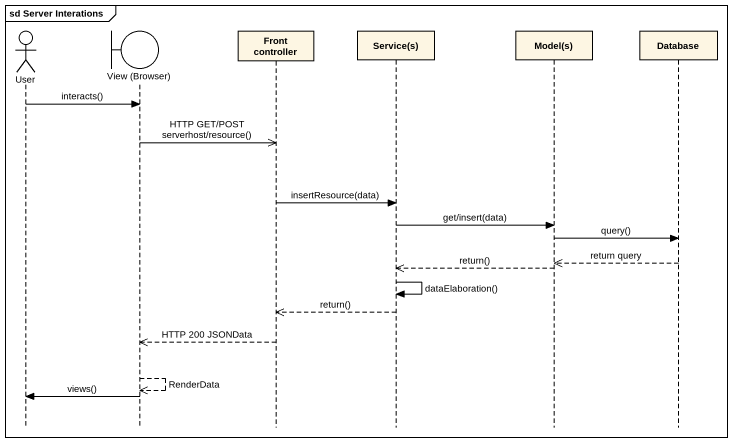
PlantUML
@startuml
mainframe sd Server Interations
hide footbox
actor User
boundary "View (Browser)" as View_Browser
participant "Front controller" as Front_controller
participant "Service(s)" as Service_s
participant "Model(s)" as Model_s
participant "Database" as Database_

User -> View_Browser : interacts()
View_Browser ->> Front_controller : HTTP GET/POST serverhost/resource()
Front_controller -> Service_s : insertResource(data)
Service_s -> Model_s : get/insert(data)
Model_s -> Database_ : query()
Database_ -->> Model_s : return query
Model_s -->> Service_s : return()
Service_s -> Service_s : dataElaboration()
Service_s -->> Front_controller : return()
Front_controller -->> View_Browser : HTTP 200 JSONData
View_Browser -->> View_Browser : RenderData
View_Browser -> User : views()
@enduml
